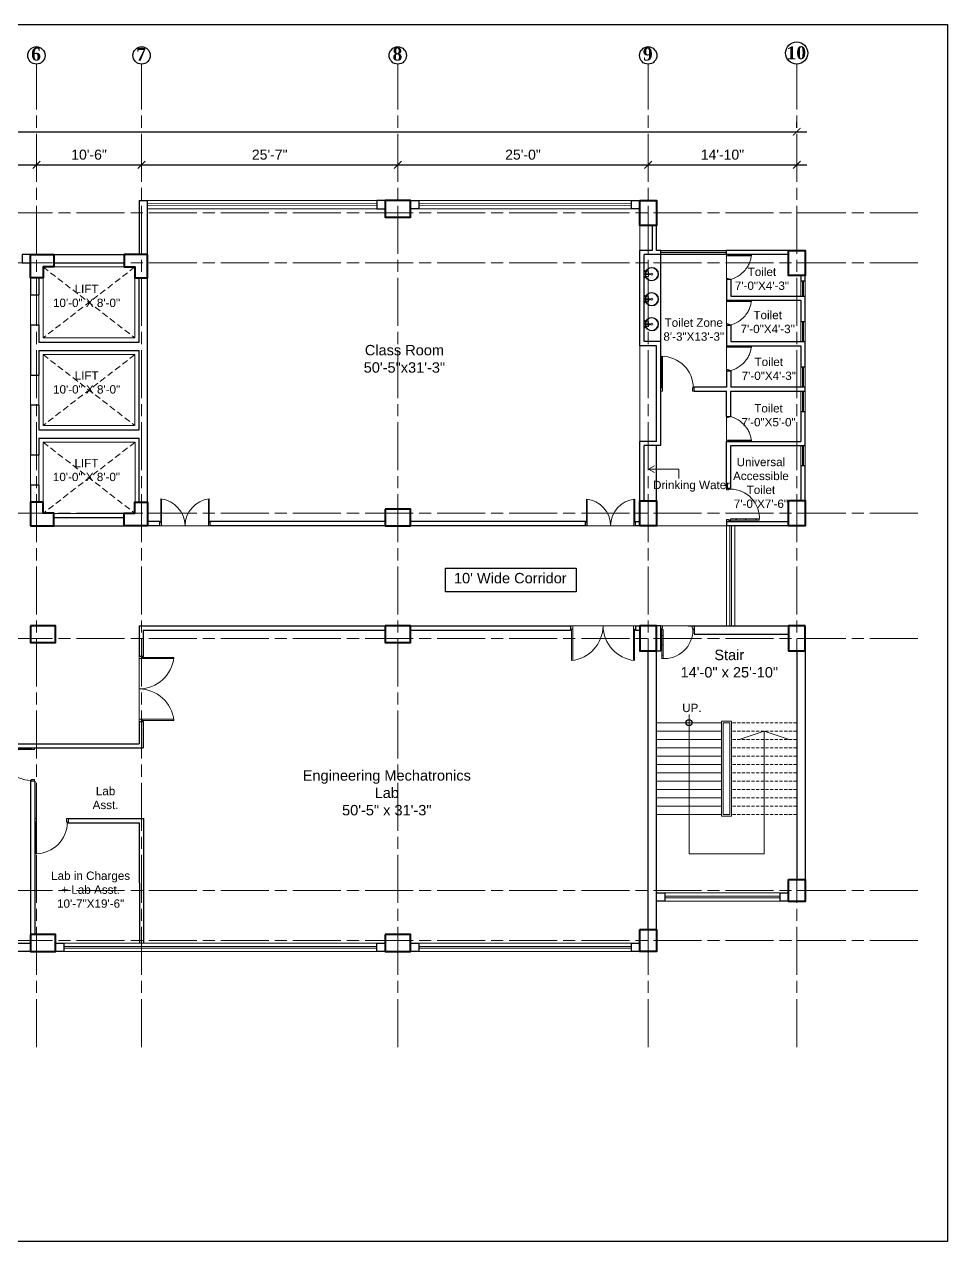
# Model space of a CAD drawing. Header units: inches. Extents: x -12 to 20935469, y -1604 to 24729220.
# Drawn here: x 20865090 to 20866197, y 24712181 to 24713639 of the extents above; entities that cross this region are included whole.
import ezdxf
from ezdxf import colors
from ezdxf.entities.mleader import LeaderData, LeaderLine
from ezdxf.math import Vec2, Vec3

# ---------------------------------------------------------------- set-up
doc = ezdxf.new("R2010")
doc.units = ezdxf.units.IN
doc.header["$LTSCALE"] = 0.03
doc.header["$MEASUREMENT"] = 0
doc.header["$PDMODE"] = 32
doc.header["$PDSIZE"] = 15
doc.linetypes.add('ACAD_ISO08W100', pattern=[36, 24, -3, 6, -3])
doc.linetypes.add('DASHED2', pattern=[0.375, 0.25, -0.125])
for name, color, linetype, lineweight in [('column', 1, 'Continuous', 40), ('Dim Line', 252, 'Continuous', 13), ('Door', 7, 'Continuous', 18), ('Dot', 253, 'Continuous', 0), ('Gas', 21, 'Continuous', 5), ('Glass Line', 252, 'Continuous', 9), ('Grid Line', 252, 'Continuous', 18), ('Hatch', 253, 'Continuous', 15), ('Main Wall', 7, 'Continuous', 30), ('RAIL', 23, 'Continuous', 13), ('STAIR', 46, 'Continuous', 15), ('TOILET FIXTURE', 142, 'Continuous', 5), ('wind.', 150, 'Continuous', 20)]:
    doc.layers.add(name, color=color, linetype=linetype, lineweight=lineweight)
doc.layers.add('FUR', color=251, linetype='Continuous')
doc.layers.add('TEXT', color=7, linetype='Continuous')
doc.styles.add('2', font='swisscl.ttf')
doc.styles.add('RomanS', font='arial.ttf', dxfattribs={"height": 12})
doc.styles.get("Standard").update_dxf_attribs({"font": 'timesbd.ttf'})
doc.dimstyles.new('Aec_Arch_I', dxfattribs={"dimscale": 96, "dimtxt": 12, "dimasz": 0.09375, "dimexe": 0.125, "dimexo": 0.125, "dimgap": 0.0625, "dimtad": 1, "dimdec": 0, "dimzin": 3, "dimdsep": 46, "dimlunit": 4, "dimtxsty": 'RomanS', "dimblk1": 'ARCHTICK', "dimblk2": 'ARCHTICK', "dimsah": 1, "dimcen": 0.09375, "dimdle": 0.125, "dimadec": 0, "dimazin": 0, "dimtfac": 0.75, "dimtdec": 0, "dimtmove": 2, "dimatfit": 3, "dimldrblk": 'ARCHTICK', "dimfxl": 1, "dimfrac": 1, "dimtolj": 1, "dimtzin": 0, "dimarcsym": 0})

# ---------------------------------------------------------------- blocks, each defined once
blk = doc.blocks.new('_ArchTick')
at = {"color": 0, "linetype": 'ByBlock', "lineweight": 35, "const_width": 0.15}
blk.add_lwpolyline([(-0.5, -0.5), (0.5, 0.5)], dxfattribs=at)
blk = doc.blocks.new('*D21')
at = {"layer": 'Defpoints', "color": 0, "transparency": 16777216}
for p in [(20831844.3, 24724578.2), (20832040.8, 24724578.2), (20832040.8, 24724578.2)]:
    blk.add_point(p, dxfattribs=at)
at = {"layer": 'Dim Line', "color": 0, "lineweight": -2, "transparency": 16777216}
for p, q in [((20831832.3, 24724578.2), (20832052.8, 24724578.2)), ((20831844.3, 24724566.2), (20831844.3, 24724566.2)), ((20832040.8, 24724566.2), (20832040.8, 24724566.2))]:
    blk.add_line(p, q, dxfattribs=at)
at = {"layer": 'Dim Line', "color": 0, "lineweight": -2, "transparency": 16777216, "xscale": 9, "yscale": 9, "zscale": 9, "rotation": 180}
blk.add_blockref('_ArchTick', (20831844.3, 24724578.2), dxfattribs=at)
at = {"layer": 'Dim Line', "color": 0, "lineweight": -2, "transparency": 16777216, "xscale": 9, "yscale": 9, "zscale": 9}
blk.add_blockref('_ArchTick', (20832040.8, 24724578.2), dxfattribs=at)
at = {"layer": 'Dim Line', "color": 0, "transparency": 16777216, "insert": (20831942.5, 24724590.3), "char_height": 12, "attachment_point": 5, "style": 'RomanS'}
blk.add_mtext('\\A1;16\'-5"', dxfattribs=at)
blk = doc.blocks.new('*D22')
at = {"layer": 'Defpoints', "color": 0, "transparency": 16777216}
for p in [(20832040.8, 24724578.2), (20832166.8, 24724578.2), (20832166.8, 24724578.2)]:
    blk.add_point(p, dxfattribs=at)
at = {"layer": 'Dim Line', "color": 0, "lineweight": -2, "transparency": 16777216}
for p, q in [((20832028.8, 24724578.2), (20832178.8, 24724578.2)), ((20832040.8, 24724566.2), (20832040.8, 24724566.2)), ((20832166.8, 24724566.2), (20832166.8, 24724566.2))]:
    blk.add_line(p, q, dxfattribs=at)
at = {"layer": 'Dim Line', "color": 0, "lineweight": -2, "transparency": 16777216, "xscale": 9, "yscale": 9, "zscale": 9, "rotation": 180}
blk.add_blockref('_ArchTick', (20832040.8, 24724578.2), dxfattribs=at)
at = {"layer": 'Dim Line', "color": 0, "lineweight": -2, "transparency": 16777216, "xscale": 9, "yscale": 9, "zscale": 9}
blk.add_blockref('_ArchTick', (20832166.8, 24724578.2), dxfattribs=at)
at = {"layer": 'Dim Line', "color": 0, "transparency": 16777216, "insert": (20832103.8, 24724590.3), "char_height": 12, "attachment_point": 5, "style": 'RomanS'}
blk.add_mtext('\\A1;10\'-6"', dxfattribs=at)
blk = doc.blocks.new('*D23')
at = {"layer": 'Defpoints', "color": 0, "transparency": 16777216}
for p in [(20832166.8, 24724578.2), (20832473.8, 24724578.2), (20832473.8, 24724578.2)]:
    blk.add_point(p, dxfattribs=at)
at = {"layer": 'Dim Line', "color": 0, "lineweight": -2, "transparency": 16777216}
for p, q in [((20832154.8, 24724578.2), (20832485.8, 24724578.2)), ((20832166.8, 24724566.2), (20832166.8, 24724566.2)), ((20832473.8, 24724566.2), (20832473.8, 24724566.2))]:
    blk.add_line(p, q, dxfattribs=at)
at = {"layer": 'Dim Line', "color": 0, "lineweight": -2, "transparency": 16777216, "xscale": 9, "yscale": 9, "zscale": 9, "rotation": 180}
blk.add_blockref('_ArchTick', (20832166.8, 24724578.2), dxfattribs=at)
at = {"layer": 'Dim Line', "color": 0, "lineweight": -2, "transparency": 16777216, "xscale": 9, "yscale": 9, "zscale": 9}
blk.add_blockref('_ArchTick', (20832473.8, 24724578.2), dxfattribs=at)
at = {"layer": 'Dim Line', "color": 0, "transparency": 16777216, "insert": (20832320.3, 24724590.3), "char_height": 12, "attachment_point": 5, "style": 'RomanS'}
blk.add_mtext('\\A1;25\'-7"', dxfattribs=at)
blk = doc.blocks.new('*D10')
at = {"layer": 'Defpoints', "color": 0, "transparency": 16777216}
for p in [(20832473.8, 24724578.2), (20832773.8, 24724578.2), (20832773.8, 24724578.2)]:
    blk.add_point(p, dxfattribs=at)
at = {"layer": 'Dim Line', "color": 0, "lineweight": -2, "transparency": 16777216}
blk.add_line((20832461.8, 24724578.2), (20832785.8, 24724578.2), dxfattribs=at)
at = {"layer": 'Dim Line', "color": 0, "lineweight": -2, "transparency": 16777216, "xscale": 9, "yscale": 9, "zscale": 9, "rotation": 180}
blk.add_blockref('_ArchTick', (20832473.8, 24724578.2), dxfattribs=at)
at = {"layer": 'Dim Line', "color": 0, "lineweight": -2, "transparency": 16777216, "xscale": 9, "yscale": 9, "zscale": 9}
blk.add_blockref('_ArchTick', (20832773.8, 24724578.2), dxfattribs=at)
at = {"layer": 'Dim Line', "color": 0, "transparency": 16777216, "insert": (20832623.8, 24724590.3), "char_height": 12, "attachment_point": 5, "style": 'RomanS'}
blk.add_mtext('\\A1;25\'-0"', dxfattribs=at)
blk = doc.blocks.new('*D11')
at = {"layer": 'Defpoints', "color": 0, "transparency": 16777216}
for p in [(20832773.8, 24724578.2), (20832951.8, 24724578.2), (20832951.8, 24724578.2)]:
    blk.add_point(p, dxfattribs=at)
at = {"layer": 'Dim Line', "color": 0, "lineweight": -2, "transparency": 16777216}
for p, q in [((20832761.8, 24724578.2), (20832963.8, 24724578.2)), ((20832951.8, 24724566.2), (20832951.8, 24724566.2))]:
    blk.add_line(p, q, dxfattribs=at)
at = {"layer": 'Dim Line', "color": 0, "lineweight": -2, "transparency": 16777216, "xscale": 9, "yscale": 9, "zscale": 9, "rotation": 180}
blk.add_blockref('_ArchTick', (20832773.8, 24724578.2), dxfattribs=at)
at = {"layer": 'Dim Line', "color": 0, "lineweight": -2, "transparency": 16777216, "xscale": 9, "yscale": 9, "zscale": 9}
blk.add_blockref('_ArchTick', (20832951.8, 24724578.2), dxfattribs=at)
at = {"layer": 'Dim Line', "color": 0, "transparency": 16777216, "insert": (20832862.8, 24724590.3), "char_height": 12, "attachment_point": 5, "style": 'RomanS'}
blk.add_mtext('\\A1;14\'-10"', dxfattribs=at)
blk = doc.blocks.new('*D13')
at = {"layer": 'Defpoints', "color": 0, "transparency": 16777216}
for p in [(20830948.3, 24724610.7), (20832951.8, 24724617.8), (20832951.8, 24724610.7)]:
    blk.add_point(p, dxfattribs=at)
at = {"layer": 'Dim Line', "color": 0, "lineweight": -2, "transparency": 16777216}
for p, q in [((20830948.3, 24724622.7), (20830948.3, 24724629.8)), ((20832951.8, 24724622.7), (20832951.8, 24724629.8)), ((20830936.3, 24724617.8), (20832963.8, 24724617.8))]:
    blk.add_line(p, q, dxfattribs=at)
at = {"layer": 'Dim Line', "color": 0, "lineweight": -2, "transparency": 16777216, "xscale": 9, "yscale": 9, "zscale": 9, "rotation": 180}
blk.add_blockref('_ArchTick', (20830948.3, 24724617.8), dxfattribs=at)
at = {"layer": 'Dim Line', "color": 0, "lineweight": -2, "transparency": 16777216, "xscale": 9, "yscale": 9, "zscale": 9}
blk.add_blockref('_ArchTick', (20832951.8, 24724617.8), dxfattribs=at)
at = {"layer": 'Dim Line', "color": 0, "transparency": 16777216, "insert": (20831950, 24724629.9), "char_height": 12, "attachment_point": 5, "style": 'RomanS'}
blk.add_mtext('\\A1;166\'-11"', dxfattribs=at)
blk = doc.blocks.new('Door_45')
at = {"layer": 'Door'}
for p, q in [((1.5, 5), (1.5, 44)), ((1.5, 40), (2.2, 40)), ((2.2, 40), (2.2, 39.5)), ((2.2, 39.5), (2.7, 39.5)), ((2.7, 39.5), (2.7, 40)), ((2.7, 40), (3.5, 40)), ((3.5, 44), (3.5, 5)), ((1.5, 25.8), (2.2, 25.8)), ((2.2, 25.8), (2.2, 25.3)), ((2.2, 25.3), (2.7, 25.3)), ((2.7, 25.8), (3.5, 25.8)), ((2.7, 25.3), (2.7, 25.8)), ((0, 0), (0, 5)), ((0, 5), (1.5, 5)), ((1.5, 12.6), (2.2, 12.6)), ((3.5, 5), (1.5, 5)), ((1.5, 5), (1.5, 3)), ((1.5, 3), (2.5, 3)), ((2.2, 12.6), (2.2, 13.1)), ((2.2, 13.1), (2.7, 13.1)), ((2.5, 3), (2.5, 0)), ((2.7, 13.1), (2.7, 12.6)), ((2.7, 12.6), (3.5, 12.6)), ((42.5, 3), (42.5, 0)), ((43.5, 3), (42.5, 3)), ((45, 5), (43.5, 5)), ((43.5, 5), (43.5, 3)), ((45, 0), (45, 5)), ((2.5, 0), (0, 0)), ((42.5, 0), (45, 0))]:
    blk.add_line(p, q, dxfattribs=at)
blk.add_arc((4.7, 5.3), 38.8, 359.6233, 94.6685, dxfattribs=at)
blk = doc.blocks.new('sssss-flat-876')
at = {"layer": 'Door', "linetype": 'Continuous', "ltscale": 3}
blk.add_line((3666.5, 84027.2), (3666.5, 84055.7), dxfattribs=at)
at = {"layer": 'Door', "linetype": 'Continuous', "ltscale": 3, "extrusion": (-7.21527e-09, -3.35624e-18, 1), "elevation": 0}
for points in [[(3666.5, 84057.2), (3666.5, 84055.7), (3668.4, 84055.7), (3668.4, 84056.5), (3670.2, 84056.5), (3670.2, 84057.2)], [(3668.4, 84055.7), (3696.2, 84055.7), (3696.2, 84056.5), (3668.4, 84056.5)]]:
    blk.add_lwpolyline(points, close=True, dxfattribs=at)
at = {"layer": 'Door', "linetype": 'Continuous', "ltscale": 3, "flags": 128}
blk.add_lwpolyline([(3670.2, 84027.2, 0.04096), (3675.5, 84028.9, 0.082496), (3684.9, 84034.8, 0.052187), (3689.7, 84040, 0.043988), (3692.9, 84045, 0.036571), (3694.8, 84049.6, 0.034751), (3695.9, 84054.2, 0.011435), (3696.2, 84055.7)], format="xyb", dxfattribs=at)
at = {"layer": 'Door', "linetype": 'Continuous', "ltscale": 3}
blk.add_lwpolyline([(3666.5, 84027.2), (3666.5, 84028.7), (3668.4, 84028.7), (3668.4, 84027.9), (3670.2, 84027.9), (3670.2, 84027.2)], close=True, dxfattribs=at)
blk = doc.blocks.new('7-flat-72')
at = {"layer": 'Glass Line', "color": 8, "ltscale": 20}
for p, q in [((-64478.7, 376960.5), (-64480.3, 376960.5)), ((-64480.3, 376959.5), (-64480.3, 376960.5)), ((-64480.3, 376959.5), (-64480.3, 376960.5)), ((-64478.7, 376959.5), (-64480.3, 376959.5)), ((-64480.3, 376959.1), (-64480.3, 376959.4)), ((-64478.7, 376959.4), (-64480.3, 376959.4)), ((-64478.7, 376959.1), (-64480.3, 376959.1)), ((-64480.2, 376959.4), (-64480.2, 376959.5)), ((-64480.1, 376959.5), (-64480.1, 376960.5)), ((-64479.9, 376959.5), (-64479.9, 376960.5)), ((-64479.5, 376959.5), (-64479.5, 376960.5)), ((-64479.1, 376959.5), (-64479.1, 376960.5)), ((-64478.9, 376959.5), (-64478.9, 376960.5)), ((-64478.9, 376959.4), (-64478.9, 376959.5)), ((-64478.8, 376959.5), (-64478.8, 376960.5)), ((-64478.7, 376959.5), (-64478.7, 376960.5)), ((-64478.7, 376959.1), (-64478.7, 376959.4)), ((-64475.1, 376959.4), (-64476.9, 376959.4)), ((-64476.9, 376959.1), (-64476.9, 376959.4)), ((-64475.1, 376959.1), (-64476.9, 376959.1)), ((-64476.6, 376959.4), (-64476.6, 376966.6)), ((-64475.5, 376966.6), (-64476.6, 376966.6)), ((-64475.5, 376959.4), (-64475.5, 376966.6)), ((-64475.1, 376959.1), (-64475.1, 376959.4)), ((-64473.3, 376960.5), (-64471.7, 376960.5)), ((-64473.3, 376959.5), (-64473.3, 376960.5)), ((-64473.3, 376959.5), (-64473.3, 376960.5)), ((-64473.3, 376959.5), (-64471.7, 376959.5)), ((-64473.3, 376959.1), (-64473.3, 376959.4)), ((-64473.3, 376959.4), (-64471.7, 376959.4)), ((-64473.3, 376959.1), (-64471.7, 376959.1)), ((-64473.1, 376959.5), (-64473.1, 376960.5)), ((-64473.1, 376959.4), (-64473.1, 376959.5)), ((-64472.9, 376959.5), (-64472.9, 376960.5)), ((-64472.5, 376959.5), (-64472.5, 376960.5)), ((-64472.1, 376959.5), (-64472.1, 376960.5)), ((-64471.9, 376959.5), (-64471.9, 376960.5)), ((-64471.9, 376959.4), (-64471.9, 376959.5)), ((-64471.8, 376959.5), (-64471.8, 376960.5)), ((-64471.7, 376959.5), (-64471.7, 376960.5)), ((-64471.7, 376959.1), (-64471.7, 376959.4))]:
    blk.add_line(p, q, dxfattribs=at)
blk.add_circle((-64476, 376968.4, 0), 1.08, dxfattribs=at)
for radius, start, end in [(8.1, 273.8334, 266.1883), (7.55, 274.115, 265.9068)]:
    blk.add_arc((-64476, 376968.4, 0), radius, start, end, dxfattribs=at)
blk = doc.blocks.new('SFSFSFS-flat-72')
at = {"layer": 'TOILET FIXTURE', "ltscale": 0.2}
blk.add_lwpolyline([(-3918.5, -3608.1), (-3918.5, -3602.7), (-3923.9, -3602.7), (-3923.9, -3608.1)], close=True, dxfattribs=at)
at = {"layer": 'TOILET FIXTURE', "ltscale": 20}
blk.add_blockref('7-flat-72', (60554.8, -380567.2), dxfattribs=at)
blk = doc.blocks.new('$D40')
at = {"layer": 'Door'}
for p, q in [((1, 4), (1, 42)), ((2, 0), (2, 42)), ((1, 5), (0, 5)), ((2, 0), (0, 0)), ((2, 4), (1, 4)), ((39, 4), (38, 4)), ((38, 4), (38, 0)), ((40, 0), (38, 0)), ((40, 5), (39, 5)), ((39, 5), (39, 4))]:
    blk.add_line(p, q, dxfattribs=at)
blk.add_arc((1, 4), 38, 0, 90, dxfattribs=at)
blk = doc.blocks.new('A$C36295410')
at = {"layer": 'Door'}
for p, q in [((1, 4), (1, 32)), ((2, 0), (2, 32)), ((58, 0), (58, 32)), ((59, 4), (59, 32)), ((1, 5), (0, 5)), ((2, 4), (1, 4)), ((58, 4), (59, 4)), ((59, 5), (60, 5)), ((2, 0), (0, 0)), ((58, 0), (60, 0))]:
    blk.add_line(p, q, dxfattribs=at)
for centre, start, end in [((-2.5, -0.3), 0.5906, 83.7783), ((62.5, -0.3), 96.2217, 179.4094)]:
    blk.add_arc(centre, 32.5, start, end, dxfattribs=at)
blk = doc.blocks.new('fff')
at = {"layer": 'Grid Line', "color": 252, "linetype": 'ACAD_ISO08W100', "lineweight": 9, "ltscale": 80, "true_color": 0x939598}
for p, q in [((20832040.8, 24723521.1), (20832040.8, 24724698.8)), ((20832166.8, 24723521.1), (20832166.8, 24724698.8)), ((20832473.8, 24723521.1), (20832473.8, 24724698.8)), ((20832773.8, 24723521.1), (20832773.8, 24724698.8)), ((20832951.8, 24723521.1), (20832951.8, 24724698.8)), ((20833096.9, 24724520.6), (20830726.1, 24724520.6)), ((20833096.9, 24724460.6), (20830726.1, 24724460.6)), ((20833096.9, 24724160.7), (20830726.1, 24724160.7)), ((20833096.9, 24724010.7), (20830726.1, 24724010.7)), ((20833096.9, 24723708.7), (20830726.1, 24723708.7)), ((20833096.9, 24723648.8), (20830726.1, 24723648.8))]:
    blk.add_line(p, q, dxfattribs=at)
at = {"layer": 'Dim Line'}
for base, p1, p2, picture, middle in [((20832951.7523, 24724617.8128), (20830948.3088, 24724610.7482), (20832951.7523, 24724610.7482), '*D13', (20831950.0306, 24724629.9397)), ((20832040.7792, 24724578.1666), (20831844.25, 24724578.1666), (20832040.7792, 24724578.1666), '*D21', (20831942.5146, 24724590.2934)), ((20832166.8, 24724578.2), (20832040.8, 24724578.2), (20832166.8, 24724578.2), '*D22', (20832103.8, 24724590.3)), ((20832473.8, 24724578.2), (20832166.8, 24724578.2), (20832473.8, 24724578.2), '*D23', (20832320.3, 24724590.3)), ((20832773.8, 24724578.2), (20832473.8, 24724578.2), (20832773.8, 24724578.2), '*D10', (20832623.8, 24724590.3)), ((20832951.8, 24724578.2), (20832773.8, 24724578.2), (20832951.8, 24724578.2), '*D11', (20832862.8, 24724590.3))]:
    dim = blk.add_linear_dim(base=base, p1=p1, p2=p2, dimstyle='Aec_Arch_I', dxfattribs=at)
    dim.commit()
    dim.dimension.update_dxf_attribs({"geometry": picture, "text_midpoint": middle})

msp = doc.modelspace()

# ---------------------------------------------------------------- linework, layer by layer
for p, q in [((20866026, 24713368.2), (20866026, 24713368.2)), ((20865853, 24713259), (20865853, 24713363.2)), ((20865848, 24713068.3), (20865848, 24713134.4)), ((20865937, 24713043.5), (20865932, 24713043.5)), ((20865885.8, 24712918.4), (20865988, 24712918.4)), ((20865233, 24712881.8), (20865228, 24712881.8))]:
    msp.add_line(p, q)
msp.add_lwpolyline([(20865595, 24712987.4), (20865751.6, 24712987.4), (20865751.6, 24712959.3), (20865595, 24712959.3)], close=True)
msp.add_circle((20865887, 24712802.3), 3.61)
at = {"layer": 'column', "lineweight": 40, "ltscale": 20}
for points in [[(20865523, 24713428.2), (20865523, 24713408.2), (20865553, 24713408.2), (20865553, 24713428.2)], [(20865828, 24713428.2), (20865848, 24713428.2), (20865848, 24713398.2), (20865828, 24713398.2)], [(20866006, 24713368.2), (20866026, 24713368.2), (20866026, 24713338.2), (20866006, 24713338.2)], [(20865828, 24713068.3), (20865848, 24713068.3), (20865848, 24713038.4), (20865828, 24713038.4)], [(20866006, 24713068.4), (20866026, 24713068.4), (20866026, 24713038.4), (20866006, 24713038.4)], [(20865523, 24713058.3), (20865523, 24713038.3), (20865553, 24713038.4), (20865553, 24713058.4)], [(20865098, 24712918.4), (20865098, 24712898.4), (20865128, 24712898.4), (20865128, 24712918.4)], [(20865523, 24712918.4), (20865523, 24712898.4), (20865553, 24712898.4), (20865553, 24712918.4)], [(20865848, 24712918.4), (20865828, 24712918.4), (20865828, 24712888.4), (20865848, 24712888.4)], [(20866026, 24712918.4), (20866006, 24712918.4), (20866006, 24712888.4), (20866026, 24712888.4)], [(20866006, 24712614.3), (20866026, 24712614.3), (20866026, 24712588.3), (20866006, 24712588.3)], [(20865828, 24712554.4), (20865848, 24712554.4), (20865848, 24712528.4), (20865828, 24712528.4)], [(20865098, 24712548.4), (20865098, 24712528.4), (20865128, 24712528.4), (20865128, 24712548.4)], [(20865523, 24712548.4), (20865523, 24712528.4), (20865553, 24712528.4), (20865553, 24712548.4)]]:
    msp.add_lwpolyline(points, close=True, dxfattribs=at)
for points in [[(20865098, 24713363.4), (20865126, 24713363.4), (20865126, 24713348.4), (20865113, 24713348.4), (20865113, 24713335.4), (20865098, 24713335.4), (20865098, 24713363.4)], [(20865238, 24713363.4), (20865210, 24713363.4), (20865210, 24713348.4), (20865223, 24713348.4), (20865223, 24713335.4), (20865238, 24713335.4), (20865238, 24713363.4)], [(20865098, 24713038.4), (20865126, 24713038.4), (20865126, 24713053.4), (20865113, 24713053.4), (20865113, 24713066.4), (20865098, 24713066.4), (20865098, 24713038.4)], [(20865238, 24713038.4), (20865210, 24713038.4), (20865210, 24713053.4), (20865223, 24713053.4), (20865223, 24713066.4), (20865238, 24713066.4), (20865238, 24713038.4)]]:
    msp.add_lwpolyline(points, dxfattribs=at)
at = {"layer": 'Defpoints'}
msp.add_lwpolyline([(20863758, 24713639.1), (20866196.8, 24713639.1), (20866196.8, 24712180.6), (20863758, 24712180.6)], close=True, dxfattribs=at)
at = {"layer": 'Door'}
for p, q in [((20865747.6, 24712918.4), (20865745, 24712918.4)), ((20865746.3, 24712913.3), (20865745, 24712913.3)), ((20865746.3, 24712914.6), (20865746.3, 24712876.8)), ((20865747.6, 24712914.6), (20865746.3, 24712914.6)), ((20865747.6, 24712918.4), (20865747.6, 24712876.8)), ((20865820.4, 24712918.4), (20865820.4, 24712876.8)), ((20865820.4, 24712918.4), (20865823, 24712918.4)), ((20865820.4, 24712914.6), (20865821.7, 24712914.6)), ((20865821.7, 24712914.6), (20865821.7, 24712876.8)), ((20865821.7, 24712913.3), (20865823, 24712913.3)), ((20865228, 24712879.2), (20865228, 24712881.8)), ((20865228, 24712879.2), (20865269.6, 24712879.2)), ((20865231.7, 24712880.5), (20865269.6, 24712880.5)), ((20865231.7, 24712879.2), (20865231.7, 24712880.5)), ((20865233, 24712880.5), (20865233, 24712881.8)), ((20865228, 24712806.4), (20865269.6, 24712806.4)), ((20865228, 24712806.4), (20865228, 24712803.8)), ((20865231.7, 24712806.4), (20865231.7, 24712805.1)), ((20865231.7, 24712805.1), (20865269.6, 24712805.1)), ((20865233, 24712805.1), (20865233, 24712803.8))]:
    msp.add_line(p, q, dxfattribs=at)
for centre, start, end in [((20865741.7, 24712918.8), 276.2217, 359.4094), ((20865826.3, 24712918.8), 180.5906, 263.7783), ((20865227.6, 24712885.1), 270.5906, 353.7783), ((20865227.6, 24712800.5), 6.2217, 89.4094)]:
    msp.add_arc(centre, 42.3, start, end, dxfattribs=at)
at = {"layer": 'Dot', "linetype": 'DASHED2', "lineweight": 0, "ltscale": 1000}
for points in [[(20865112.9, 24713348.4), (20865223, 24713263.4), (20865223, 24713348.4), (20865112.9, 24713263.4)], [(20865112.9, 24713243.4), (20865223, 24713158.4), (20865223, 24713243.4), (20865112.9, 24713158.4)], [(20865113, 24713138.4), (20865223.1, 24713053.2), (20865223.1, 24713138.4), (20865113, 24713053.2)]]:
    msp.add_lwpolyline(points, dxfattribs=at)
at = {"layer": 'Gas', "color": 0, "lineweight": 5}
for points in [[(20865112.9, 24713263.4), (20865223, 24713263.4), (20865223, 24713348.4), (20865112.9, 24713348.4)], [(20865112.9, 24713158.4), (20865223, 24713158.4), (20865223, 24713243.4), (20865112.9, 24713243.4)], [(20865113, 24713053.2), (20865223.1, 24713053.2), (20865223.1, 24713138.4), (20865113, 24713138.4)], [(20865926, 24712804.3), (20865938, 24712804.3), (20865938, 24712690.3), (20865926, 24712690.3)], [(20865928, 24712802.3), (20865936, 24712802.3), (20865936, 24712692.3), (20865928, 24712692.3)]]:
    msp.add_lwpolyline(points, close=True, dxfattribs=at)
at = {"layer": 'Gas', "color": 0, "lineweight": 35}
msp.add_lwpolyline([(20865098, 24713038.4), (20865098, 24713038.4)], dxfattribs=at)
at = {"layer": 'Hatch'}
msp.add_line((20865828, 24713368.2), (20865828, 24713398.2), dxfattribs=at)
at = {"layer": 'Hatch', "lineweight": 0}
for p, q in [((20865098, 24713353.4), (20865098, 24713038.4)), ((20865098, 24713038.2), (20865932, 24713038.4)), ((20865932, 24712918.4), (20865228, 24712918.4)), ((20865228, 24712803.8), (20865228, 24712881.8))]:
    msp.add_line(p, q, dxfattribs=at)
at = {"layer": 'Hatch', "lineweight": 5}
msp.add_line((20865828, 24713139.4), (20865828, 24713254), dxfattribs=at)
at = {"layer": 'Main Wall', "lineweight": 30}
for p, q in [((20865228, 24713428.2), (20865238, 24713428.2)), ((20865228, 24713428.2), (20865228, 24713363.4)), ((20865238, 24713066.4), (20865238, 24713428.2)), ((20865523, 24713428.2), (20865513, 24713428.2)), ((20865513, 24713428.2), (20865513, 24713418.2)), ((20865818, 24713428.2), (20865828, 24713428.2)), ((20865818, 24713418.2), (20865818, 24713428.2)), ((20865513, 24713418.2), (20865523, 24713418.2)), ((20865828, 24713418.2), (20865818, 24713418.2)), ((20865843, 24713368.2), (20865843, 24713398.2)), ((20865848, 24713368.2), (20865848, 24713398.2)), ((20865828, 24713254), (20865828, 24713368.2)), ((20865843, 24713368.2), (20865828, 24713368.2)), ((20865853, 24713368.2), (20865848, 24713368.2)), ((20865853, 24713363.2), (20865853, 24713368.2)), ((20866006, 24713368.2), (20865932, 24713368.2)), ((20865932, 24713363.2), (20865932, 24713368.2)), ((20865108, 24713363.4), (20865228, 24713363.4)), ((20865126, 24713353.4), (20865210, 24713353.4)), ((20865833, 24713259), (20865833, 24713363.2)), ((20865853, 24713363.2), (20865833, 24713363.2)), ((20866006, 24713363.2), (20865932, 24713363.2)), ((20866026, 24713331.6), (20866026, 24713338.2)), ((20865937, 24713333.2), (20865932, 24713333.2)), ((20865937, 24713333.2), (20865937, 24713313.6)), ((20865098, 24713314.9), (20865108, 24713314.9)), ((20865932, 24713308.6), (20866021, 24713308.6)), ((20865937, 24713313.6), (20866026, 24713313.6)), ((20866026, 24713283), (20866026, 24713313.6)), ((20865098, 24713278.9), (20865108, 24713278.9)), ((20865932, 24713278.6), (20865937, 24713278.6)), ((20865937, 24713278.6), (20865937, 24713259)), ((20865108, 24713258.4), (20865228, 24713258.4)), ((20865848, 24713254), (20865828, 24713254)), ((20865853, 24713259), (20865833, 24713259)), ((20865848, 24713139.4), (20865848, 24713254)), ((20865853, 24713204.4), (20865853, 24713259)), ((20865932, 24713254), (20866021, 24713254)), ((20865937, 24713259), (20866026, 24713259)), ((20866021, 24713254), (20866021, 24713228.4)), ((20866026, 24713228.4), (20866026, 24713259)), ((20865108, 24713248.4), (20865228, 24713248.4)), ((20865932, 24713224), (20865937, 24713224)), ((20866026, 24713228.4), (20866021, 24713228.4)), ((20865098, 24713218.9), (20865108, 24713218.9)), ((20865853, 24713134.4), (20865853, 24713204.4)), ((20865893, 24713199.4), (20865893, 24713204.4)), ((20865893, 24713199.4), (20865932, 24713199.4)), ((20865932, 24713169.4), (20865932, 24713199.4)), ((20866026, 24713204.4), (20865937, 24713204.4)), ((20865937, 24713199.4), (20866026, 24713199.4)), ((20865937, 24713169.4), (20865937, 24713199.4)), ((20866026, 24713199.4), (20866026, 24713204.4)), ((20865108, 24713182.9), (20865098, 24713182.9)), ((20865932, 24713169.4), (20865937, 24713169.4)), ((20866021, 24713175.4), (20866026, 24713175.4)), ((20866021, 24713175.4), (20866021, 24713139.4)), ((20866026, 24713134.4), (20866026, 24713175.4)), ((20865108, 24713153.4), (20865228, 24713153.4)), ((20865108, 24713143.4), (20865228, 24713143.4)), ((20865828, 24713068.3), (20865828, 24713139.4)), ((20865848, 24713139.4), (20865828, 24713139.4)), ((20865833, 24713068.3), (20865833, 24713134.4)), ((20865853, 24713134.4), (20865833, 24713134.4)), ((20865932, 24713083.5), (20865932, 24713139.4)), ((20865932, 24713139.4), (20866021, 24713139.4)), ((20865937, 24713083.5), (20865937, 24713134.4)), ((20865937, 24713134.4), (20866026, 24713134.4)), ((20865108, 24713122.9), (20865098, 24713122.9)), ((20866021, 24713110.4), (20866021, 24713068.3)), ((20866021, 24713110.4), (20866026, 24713110.4)), ((20866026, 24713068.3), (20866026, 24713110.4)), ((20865108, 24713086.9), (20865098, 24713086.9)), ((20865932, 24713083.5), (20865937, 24713083.5)), ((20865126, 24713038.4), (20865210, 24713038.4)), ((20865253, 24713043.4), (20865238, 24713043.4)), ((20865253, 24713038.4), (20865238, 24713038.4)), ((20865253, 24713038.4), (20865253, 24713043.4)), ((20865523, 24713043.3), (20865313, 24713043.3)), ((20865313, 24713038.3), (20865313, 24713043.3)), ((20865523, 24713038.3), (20865313, 24713038.3)), ((20865763, 24713043.5), (20865553, 24713043.4)), ((20865763, 24713038.3), (20865553, 24713038.3)), ((20865763, 24713043.5), (20865763, 24713038.3)), ((20865763, 24713038.3), (20865763, 24713043.5)), ((20865932, 24713043.5), (20866006, 24713043.5)), ((20865932, 24713043.5), (20865932, 24713038.5)), ((20865932, 24713038.5), (20866006, 24713038.5)), ((20865228, 24712918.4), (20865523, 24712918.4)), ((20865228, 24712918.4), (20865228, 24712881.8)), ((20865233, 24712913.4), (20865523, 24712913.4)), ((20865233, 24712913.4), (20865233, 24712881.8)), ((20865553, 24712918.4), (20865745, 24712918.4)), ((20865553, 24712913.4), (20865745, 24712913.4)), ((20865745, 24712918.4), (20865745, 24712913.4)), ((20865823, 24712918.4), (20865828, 24712918.4)), ((20865823, 24712918.4), (20865823, 24712913.4)), ((20865823, 24712913.4), (20865828, 24712913.4)), ((20865838, 24712918.3), (20865848, 24712918.3)), ((20865853, 24712918.3), (20865848, 24712918.3)), ((20865853, 24712888.3), (20865853, 24712918.3)), ((20865893, 24712918.4), (20866006, 24712918.4)), ((20865893, 24712918.3), (20865893, 24712908.3)), ((20865893, 24712908.3), (20866006, 24712908.3)), ((20865838, 24712554.4), (20865838, 24712888.4)), ((20865848, 24712554.4), (20865848, 24712888.4)), ((20865848, 24712888.3), (20865853, 24712888.3)), ((20866016, 24712888.3), (20866016, 24712614.3)), ((20866026, 24712888.3), (20866026, 24712614.3)), ((20865228, 24712803.8), (20865228, 24712777.2)), ((20865228, 24712803.8), (20865233, 24712803.8)), ((20865233, 24712803.8), (20865233, 24712772.2)), ((20865041.7, 24712777.2), (20865228, 24712777.2)), ((20865041.7, 24712772.2), (20865233, 24712772.2)), ((20865102.7, 24712732.2), (20865097.7, 24712732.2)), ((20865098, 24712732.2), (20865098, 24712548.4)), ((20865103, 24712732.2), (20865103, 24712548.4)), ((20865143, 24712687.4), (20865233.7, 24712687.4)), ((20865143, 24712687.4), (20865143, 24712682.4)), ((20865143, 24712682.4), (20865228.5, 24712682.4)), ((20865228.7, 24712538.4), (20865228.5, 24712682.4)), ((20865233.7, 24712538.4), (20865233.7, 24712687.4)), ((20865858, 24712598.5), (20865858, 24712588.5))]:
    msp.add_line(p, q, dxfattribs=at)
for points in [[(20865553, 24713428.2), (20865563, 24713428.2), (20865563, 24713418.2), (20865553, 24713418.2)], [(20865098, 24713363.4), (20865088, 24713363.4), (20865088, 24713353.4), (20865098, 24713353.4)], [(20866021, 24713338.2), (20866021, 24713331.6)], [(20865098, 24713335.4), (20865098, 24713314.9)], [(20865108, 24713335.4), (20865108, 24713314.9)], [(20865228, 24713258.4), (20865228, 24713335.4)], [(20865932, 24713333.2), (20865932, 24713308.6)], [(20866021, 24713331.6), (20866026, 24713331.6)], [(20866021, 24713308.6), (20866021, 24713283)], [(20865098, 24713278.9), (20865098, 24713218.9)], [(20865108, 24713278.9), (20865108, 24713258.4)], [(20865932, 24713278.6), (20865932, 24713254)], [(20866021, 24713283), (20866026, 24713283)], [(20865108, 24713248.4), (20865108, 24713218.9)], [(20865228, 24713153.4), (20865228, 24713248.4)], [(20865932, 24713224), (20865932, 24713204.4)], [(20865937, 24713224), (20865937, 24713204.4)], [(20865932, 24713204.4), (20865893, 24713204.4)], [(20865098, 24713182.9), (20865098, 24713122.9)], [(20865108, 24713182.9), (20865108, 24713153.4)], [(20865108, 24713143.4), (20865108, 24713122.9)], [(20865228, 24713066.4), (20865228, 24713143.4)], [(20865098, 24713086.9), (20865098, 24713066.4), (20865098, 24713066.4)], [(20865108, 24713086.9), (20865108, 24713066.4)], [(20865126, 24713048.4), (20865210, 24713048.4)], [(20865858, 24712588.5), (20865848, 24712588.5), (20865848, 24712598.5), (20865858, 24712598.5)], [(20866006, 24712588.5), (20865996, 24712588.5), (20865996, 24712598.5), (20866006, 24712598.5)], [(20865098, 24712528.4), (20865076, 24712528.4), (20865076, 24712538.4), (20865098, 24712538.4)], [(20865128, 24712538.4), (20865138, 24712538.4), (20865138, 24712528.4), (20865128, 24712528.4)], [(20865523, 24712528.4), (20865513, 24712528.4), (20865513, 24712538.4), (20865523, 24712538.4)], [(20865553, 24712538.4), (20865563, 24712538.4), (20865563, 24712528.4), (20865553, 24712528.4)], [(20865828, 24712528.4), (20865818, 24712528.4), (20865818, 24712538.4), (20865828, 24712538.4)]]:
    msp.add_lwpolyline(points, dxfattribs=at)
at = {"layer": 'Main Wall', "lineweight": 13}
for points in [[(20865098, 24713278.9), (20865108, 24713278.9), (20865108, 24713314.9), (20865098, 24713314.9)], [(20865098, 24713182.9), (20865108, 24713182.9), (20865108, 24713218.9), (20865098, 24713218.9)], [(20865098, 24713086.9), (20865108, 24713086.9), (20865108, 24713122.9), (20865098, 24713122.9)]]:
    msp.add_lwpolyline(points, close=True, dxfattribs=at)
at = {"layer": 'Main Wall', "lineweight": 30}
msp.add_lwpolyline([(20865823, 24713043.3), (20865828, 24713043.3), (20865828, 24713038.3), (20865823, 24713038.3)], close=True, dxfattribs=at)
at = {"layer": 'RAIL', "lineweight": 9}
for p, q in [((20865887, 24712812.1), (20865887, 24712645.3)), ((20865848, 24712782.3), (20865926, 24712782.3)), ((20865947, 24712782.3), (20865977, 24712792.3)), ((20865977, 24712645.3), (20865977, 24712792.3)), ((20865977, 24712792.3), (20866007, 24712782.3)), ((20865887, 24712645.3), (20865977, 24712645.3))]:
    msp.add_line(p, q, dxfattribs=at)
at = {"layer": 'STAIR', "color": 253, "lineweight": 5}
for p, q in [((20865838.4, 24713106.1), (20865845.7, 24713110.1)), ((20865838.4, 24713106.1), (20865874.6, 24713106.1)), ((20865838.4, 24713106.1), (20865845.7, 24713102)), ((20865874.6, 24713106.1), (20865874.6, 24713094.8))]:
    msp.add_line(p, q, dxfattribs=at)
at = {"layer": 'STAIR', "color": 32, "lineweight": 5}
for p, q in [((20865926, 24712802.3), (20865848, 24712802.3)), ((20865926, 24712792.3), (20865848, 24712792.3)), ((20865908, 24712782.3), (20865848, 24712782.3)), ((20865926, 24712772.3), (20865848, 24712772.3)), ((20865926, 24712762.3), (20865848, 24712762.3)), ((20865926, 24712752.3), (20865848, 24712752.3)), ((20865926, 24712742.3), (20865848, 24712742.3)), ((20865926, 24712732.3), (20865848, 24712732.3)), ((20865926, 24712722.3), (20865848, 24712722.3)), ((20865926, 24712712.3), (20865848, 24712712.3)), ((20865926, 24712702.3), (20865848, 24712702.3)), ((20865926, 24712692.3), (20865848, 24712692.3))]:
    msp.add_line(p, q, dxfattribs=at)
at = {"layer": 'STAIR', "color": 32, "linetype": 'DASHED2', "lineweight": 5, "ltscale": 500}
for p, q in [((20866016, 24712802.3), (20865938, 24712802.3)), ((20866016, 24712792.3), (20865938, 24712792.3)), ((20866016, 24712782.3), (20865938, 24712782.3)), ((20866016, 24712772.3), (20865938, 24712772.3)), ((20866016, 24712762.3), (20865938, 24712762.3)), ((20866016, 24712752.3), (20865938, 24712752.3)), ((20866016, 24712742.3), (20865938, 24712742.3)), ((20866016, 24712732.3), (20865938, 24712732.3)), ((20866016, 24712722.3), (20865938, 24712722.3)), ((20866016, 24712712.3), (20865938, 24712712.3)), ((20866016, 24712702.3), (20865938, 24712702.3)), ((20866016, 24712692.3), (20865938, 24712692.3))]:
    msp.add_line(p, q, dxfattribs=at)
at = {"layer": 'TEXT'}
for centre, radius in [((20866016, 24713604.7), 13.3), ((20865105, 24713601.8), 10.4), ((20865231, 24713601.8), 10.4), ((20865538, 24713601.8), 10.4), ((20865838, 24713601.8), 10.4)]:
    msp.add_circle(centre, radius, dxfattribs=at)
at = {"layer": 'wind.', "lineweight": 5}
for p, q in [((20865513, 24713428.2), (20865238, 24713428.2)), ((20865238, 24713424.2), (20865513, 24713424.3)), ((20865563, 24713428.2), (20865818, 24713428.2)), ((20865563, 24713424.2), (20865818, 24713424.3)), ((20865238, 24713422.2), (20865513, 24713422.3)), ((20865513, 24713418.2), (20865238, 24713418.2)), ((20865563, 24713422.2), (20865818, 24713422.3)), ((20865563, 24713418.2), (20865818, 24713418.2)), ((20865932, 24713368.2), (20865853, 24713368.2)), ((20865932, 24713366.2), (20865853, 24713366.2)), ((20864918.5, 24713353.4), (20865098, 24713353.4)), ((20864928.4, 24713353.4), (20865098, 24713353.4)), ((20865932, 24713365.2), (20865853, 24713365.2)), ((20865932, 24713363.2), (20865853, 24713363.2)), ((20866021, 24713313.6), (20866021, 24713331.6)), ((20866023, 24713313.6), (20866023, 24713331.6)), ((20866024, 24713313.6), (20866024, 24713331.6)), ((20866026, 24713313.6), (20866026, 24713331.6)), ((20866021, 24713259), (20866021, 24713283)), ((20866023, 24713259), (20866023, 24713283)), ((20866024, 24713259), (20866024, 24713283)), ((20866026, 24713259), (20866026, 24713283)), ((20866021, 24713204.4), (20866021, 24713228.4)), ((20866023, 24713204.4), (20866023, 24713228.4)), ((20866024, 24713204.4), (20866024, 24713228.4)), ((20866026, 24713204.4), (20866026, 24713228.4)), ((20866021, 24713175.4), (20866021, 24713199.4)), ((20866023, 24713175.4), (20866023, 24713199.4)), ((20866024, 24713175.4), (20866024, 24713199.4)), ((20866026, 24713175.4), (20866026, 24713199.4)), ((20866021, 24713110.4), (20866021, 24713134.4)), ((20866023, 24713110.4), (20866023, 24713134.4)), ((20866024, 24713110.4), (20866024, 24713134.4)), ((20866026, 24713110.4), (20866026, 24713134.4)), ((20865932, 24712918.3), (20865932, 24713038.5)), ((20865932, 24713038.5), (20865932, 24712918.4)), ((20865936, 24712918.3), (20865936, 24713038.5)), ((20865938, 24712918.3), (20865938, 24713038.5)), ((20865942, 24712918.3), (20865942, 24713038.5)), ((20865996, 24712598.5), (20865858, 24712598.5)), ((20865996, 24712594.5), (20865858, 24712594.5)), ((20865996, 24712592.5), (20865858, 24712592.5)), ((20865996, 24712588.5), (20865858, 24712588.5)), ((20865138, 24712538.4), (20865513, 24712538.4)), ((20865138, 24712534.4), (20865513, 24712534.4)), ((20865563, 24712538.4), (20865818, 24712538.4)), ((20865563, 24712534.4), (20865818, 24712534.4)), ((20865563, 24712534.4), (20865818, 24712534.4)), ((20865138, 24712532.4), (20865513, 24712532.4)), ((20865138, 24712528.4), (20865513, 24712528.4)), ((20865563, 24712532.4), (20865818, 24712532.4)), ((20865563, 24712532.4), (20865818, 24712532.4)), ((20865563, 24712528.4), (20865818, 24712528.4))]:
    msp.add_line(p, q, dxfattribs=at)

# ---------------------------------------------------------------- block references
msp.add_blockref('fff', (33064.2, -11107.4))
at = {"layer": 'Door', "ltscale": 20}
for p in [(20862265.5, 24629306), (20862265.5, 24629251.4), (20862265.5, 24629196.8)]:
    msp.add_blockref('sssss-flat-876', p, dxfattribs=at)
at = {"layer": 'Door'}
msp.add_blockref('$D40', (20865853, 24713199.4), dxfattribs=at)
at = {"layer": 'Door', "ltscale": 20, "xscale": -1, "rotation": 180}
msp.add_blockref('sssss-flat-876', (20862265.5, 24797196.6), dxfattribs=at)
at = {"layer": 'Door', "color": 250, "ltscale": 20, "xscale": -0.8888888888759539, "yscale": 0.8888888888759539, "zscale": 0.8888888888759539}
for p, rotation in [((20865932, 24713043.5), 270), ((20865853, 24712918.3), 180)]:
    msp.add_blockref('Door_45', p, dxfattribs=dict(at, rotation=rotation))
at = {"layer": 'Door', "xscale": -1}
for p, rotation in [((20865102.7, 24712772.2), 90), ((20865103, 24712687.4), 180)]:
    msp.add_blockref('$D40', p, dxfattribs=dict(at, rotation=rotation))
at = {"layer": 'FUR'}
for p in [(20865253, 24713038.4), (20865763, 24713038.3)]:
    msp.add_blockref('A$C36295410', p, dxfattribs=at)
at = {"layer": 'TOILET FIXTURE', "ltscale": 20, "xscale": -1, "rotation": 270}
for p in [(20869441.1, 24717261), (20869441.1, 24717231), (20869441.1, 24717201)]:
    msp.add_blockref('SFSFSFS-flat-72', p, dxfattribs=at)

# ---------------------------------------------------------------- texts
at = {"layer": 'TEXT', "char_height": 15.44, "width": 227.458, "attachment_point": 8, "rotation": 0}
for s, insert in [('\\A1;6', (20865104.5, 24713595.5)), ('\\A1;7', (20865230.5, 24713595.5)), ('\\A1;8', (20865537.5, 24713595.5)), ('\\A1;9', (20865837.5, 24713595.5)), ('\\A1;10', (20866015.5, 24713597.1))]:
    msp.add_mtext(s, dxfattribs=dict(at, insert=insert))
at = {"layer": 'TEXT', "color": 30, "lineweight": 5, "ltscale": 20, "attachment_point": 2, "style": '2'}
for s, width, gutter_width, insert, char_height in [('{\\fArial|b0|i0|c0|p34;\\C0;Toilet \\P7\'-0"X4\'-3"}', 104.76, 0.5, (20865974.3, 24713347.6), 10), ('\\pxsm1;{\\fArial|b0|i0|c0|p34;\\C0;LIFT\\P10\'-0" X 8\'-0" }', 235.592, 0.75, (20865165, 24713327.1), 10), ('{\\fArial|b0|i0|c0|p34;\\C0;Toilet \\P7\'-0"X4\'-3"}', 104.76, 0.5, (20865981.2, 24713295.8), 10), ('{\\fArial|b0|i0|c0|p34;\\C0;Toilet Zone\\P8\'-3"X13\'-3"}', 104.76, 0.5, (20865892.6, 24713286.7), 10), ('\\pxsm1,qc;{\\fArial|b0|i0|c0|p34;\\C0;Class Room \\P50\'-5"x31\'-3"}', 321.423, 0.5, (20865545.9, 24713255), 12.476), ('{\\fArial|b0|i0|c0|p34;\\C0;Toilet \\P7\'-0"X4\'-3"}', 104.76, 0.5, (20865982.5, 24713239.7), 10), ('\\pxsm1;{\\fArial|b0|i0|c0|p34;\\C0;LIFT\\P10\'-0" X 8\'-0" }', 235.592, 0.75, (20865165.1, 24713223.4), 10), ('{\\fArial|b0|i0|c0|p34;\\C0;Toilet \\P7\'-0"X5\'-0"}', 104.76, 0.5, (20865982.2, 24713184.1), 10), ('\\pxsm1;{\\fArial|b0|i0|c0|p34;\\C0;LIFT\\P10\'-0" X 8\'-0" }', 235.592, 0.75, (20865164.9, 24713118.5), 10), ('{\\fArial|b0|i0|c0|p34;\\C0;Universal Accessible Toilet\\P7\'-0"X7\'-6"}', 88.036, 0.35, (20865973.1, 24713119.7), 10), ('\\pxsm1;{\\fArial|b0|i0|c0|p34;\\C0;Drinking Water }', 88.563, 0.282, (20865890, 24713092.2), 10), ("\\pxsm1,qc;{\\fArial|b0|i0|c0|p34;\\C0;10' Wide Corridor}", 227.89, 0.75, (20865672.8, 24712981.8), 12.476), ('\\pxsm1;{\\fArial|b0|i0|c0|p34;\\C0;Stair\\P14\'-0" x 25\'-10"  }', 218.087, 0.282, (20865935.2, 24712889.8), 12.476), ('{\\fArial|b0|i0|c0|p34;\\C0;UP.}', 104.76, 0.5, (20865890.4, 24712825.1), 10), ('\\pxsm1;{\\fArial|b0|i0|c0|p34;\\C0;Engineering Mechatronics \\PLab\\P50\'-5" x 31\'-3" }', 357.013, 0.75, (20865524.8, 24712745.4), 12.476), ('{\\fArial|b0|i0|c0|p34;\\C0;Lab Asst. }', 49.874, 0.5, (20865187.8, 24712725.5), 10), ('{\\fArial|b0|i0|c0|p34;\\C0;Lab in Charges + Lab Asst. \\P10\'-7"X19\'-6"}', 104.76, 0.5, (20865169.9, 24712624), 10)]:
    msp.add_mtext_dynamic_manual_height_columns(s, width=width, gutter_width=gutter_width, heights=[0], dxfattribs=dict(at, insert=insert, char_height=char_height))

# ---------------------------------------------------------------- leaders
at = {"layer": 'TEXT', "lineweight": 5, "ltscale": 20}
ml = msp.add_multileader_mtext('Standard', dxfattribs=at)
ml.set_content('{\\fArial|b0|i0|c0|p34;\\C256;Fire Duct}', color=256)
ml.set_leader_properties()
ml.build(insert=Vec2(0, 0))
ml.multileader.update_dxf_attribs({"text_right_attachment_type": 6, "dogleg_length": 0.36, "arrow_head_size": 10})
ctx = ml.context
ctx.base_point, ctx.char_height, ctx.arrow_head_size, ctx.landing_gap_size, ctx.plane_origin = Vec3(20864893.3, 24713002.8), 10, 10, 0.09, Vec3(20864870.8, 24713050.6)
ctx.right_attachment = 6
notes = []
notes.append((ctx, [(0, (1, 1, 0), (20864870.8, 24713002.8), (1, 0), 22.5, [(0, [(20864870.8, 24713050.6)], 0, [])])]))
ctx.mtext.insert, ctx.mtext.width, ctx.mtext.defined_height, ctx.mtext.flow_direction = Vec3(20864893.4, 24713007.9), 232.704, 29.8, 5
for ctx, leaders in notes:
    for number, flags, end, landing, length, lines in leaders:
        leader = LeaderData()
        leader.index, (leader.has_last_leader_line, leader.has_dogleg_vector, leader.attachment_direction) = number, flags
        leader.last_leader_point, leader.dogleg_vector, leader.dogleg_length = Vec3(end), Vec3(landing), length
        for number, points, colour, breaks in lines:
            line = LeaderLine()
            line.index, line.vertices, line.color, line.breaks = number, Vec3.list(points), colors.encode_raw_color(colour), breaks
            leader.lines.append(line)
        ctx.leaders.append(leader)

doc.saveas('drawing.dxf')
